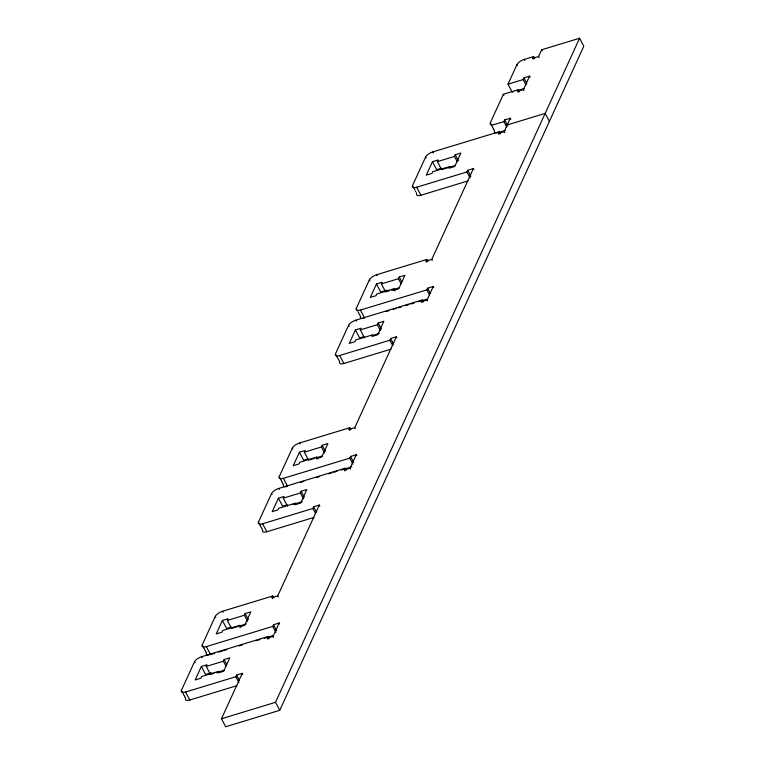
<?xml version="1.0" encoding="UTF-8"?>
<svg xmlns="http://www.w3.org/2000/svg" width="765" height="765" viewBox="0 0 765 765"><rect width="100%" height="100%" fill="white"/><g stroke="black" fill="none" stroke-linecap="round" stroke-linejoin="round"><path stroke-width="1.15" d="M181.927 691.388L181.401 690.393L194.492 661.792A6.531 2.525 -27.9 0 1 201.721 656.695L268.104 636.499L269.165 638.498M202.993 646.463L202.199 644.962L215.3 616.361A6.531 2.525 -27.9 0 1 222.529 611.264L272.789 595.973L273.841 597.972M258.962 523.126L258.436 522.132L271.537 493.53A6.531 2.525 -27.9 0 1 278.766 488.433L345.149 468.247L346.21 470.236M280.296 478.699L279.235 476.7L292.335 448.099A6.531 2.525 -27.9 0 1 299.564 443.002L349.825 427.712L350.886 429.71M338.388 359.368L335.481 353.87L348.572 325.268A6.531 2.525 -27.9 0 1 355.801 320.172L422.184 299.985L423.246 301.984M356.806 309.443L356.28 308.438L369.38 279.837A6.531 2.525 -27.9 0 1 376.609 274.74L426.87 259.45L427.922 261.448M413.043 186.612L412.517 185.608L425.617 157.007A6.531 2.525 -27.9 0 1 432.847 151.91L499.229 131.723L500.291 133.722M206.254 666.42L207.019 664.737L201.329 666.468L195.171 679.932L200.86 678.201L201.625 676.518L218.694 671.326L217.929 673.009L223.619 671.278L229.777 657.814L224.088 659.545L223.323 661.228L206.254 666.42L210.48 674.414L213.894 673.372M237.227 626.688L231.537 628.419L227.31 620.425L228.075 618.742L222.386 620.472L216.227 633.936L221.917 632.206L222.682 630.523L239.751 625.33L240.812 627.329M283.289 498.158L284.064 496.475L278.374 498.206L272.206 511.67L277.896 509.939L278.67 508.256L295.739 503.064L294.965 504.747L300.655 503.016L306.822 489.552L301.133 491.283L300.358 492.966L283.289 498.158L287.525 506.153M314.272 458.426L308.582 460.157L304.346 452.172L305.12 450.489L299.431 452.22L293.263 465.675L298.952 463.944L299.727 462.261L316.796 457.068L317.858 459.067M360.334 329.897L361.099 328.214L355.409 329.945L349.251 343.409L354.941 341.678L355.706 339.995L372.775 334.802L372.01 336.485L377.7 334.754L383.858 321.29L378.168 323.021L377.403 324.704L360.334 329.897L364.561 337.891M389.031 290.863L385.617 291.895L381.391 283.911L382.156 282.228L376.466 283.958L370.308 297.413L375.998 295.682L376.763 293.999L393.832 288.807L394.893 290.805M437.37 161.635L438.144 159.952L432.455 161.683L426.287 175.147L431.976 173.416L432.751 171.733L449.82 166.541L449.045 168.224L454.735 166.493L460.903 153.029L455.213 154.76L454.439 156.442L437.37 161.635L441.606 169.629M239.751 625.33L238.986 627.013L244.676 625.282L250.834 611.828L245.144 613.559L244.379 615.232L227.31 620.425M316.796 457.068L316.022 458.751L321.711 457.021L327.879 443.566L322.189 445.297L321.415 446.98L304.346 452.172M393.832 288.807L393.067 290.49L398.756 288.759L404.915 275.304L399.225 277.035L398.46 278.718L381.391 283.911M181.401 690.393A6.531 2.525 -27.9 0 0 185.551 692.029L235.811 676.738L236.576 675.055L242.266 673.324L242.801 674.328M272.55 598.66L272.015 597.656L272.789 595.973M258.436 522.132A6.531 2.525 -27.9 0 0 262.586 523.767L312.847 508.476L313.621 506.793L319.311 505.063L319.837 506.067M349.586 430.399L349.06 429.395L349.825 427.712M335.481 353.87A6.531 2.525 -27.9 0 0 339.631 355.505L389.892 340.224L390.657 338.541L396.347 336.81L396.882 337.805M426.631 262.137L426.095 261.133L426.87 259.45M412.517 185.608A6.531 2.525 -27.9 0 0 416.667 187.243L466.927 171.962L467.702 170.279L473.392 168.549L473.918 169.543M490.814 123.854L490.289 122.849L503.389 94.248L518.488 89.658L519.55 91.657M513.181 91.857L512.234 92.144L508.008 84.15L516.997 64.528A6.531 2.525 -27.9 0 1 524.226 59.431L533.645 56.562L534.697 58.561M533.396 59.249L532.87 58.245L538.56 56.514L541.639 49.782L579.574 38.25L583.81 46.244L279.751 710.312L225.704 726.75L221.468 718.756L242.266 673.324M272.015 597.656L277.705 595.925L319.311 505.063M349.06 429.395L354.75 427.664L396.347 336.81M426.095 261.133L431.785 259.402L473.392 168.549M267.865 639.186L267.339 638.182L268.104 636.499M202.199 644.962A6.531 2.525 -27.9 0 0 206.349 646.597L272.732 626.411L273.497 624.728L279.187 622.997L279.722 623.991M344.91 470.924L344.374 469.92L345.149 468.247M279.235 476.7A6.531 2.525 -27.9 0 0 283.385 478.335L349.768 458.149L350.542 456.466L356.232 454.735L356.758 455.73M421.945 302.663L421.419 301.668L422.184 299.985M356.28 308.438A6.531 2.525 -27.9 0 0 360.43 310.074L426.813 289.887L427.578 288.204L433.267 286.473L433.803 287.468M498.99 134.401L498.455 133.406L499.229 131.723M490.289 122.849A6.531 2.525 -27.9 0 0 494.372 124.504L503.848 121.625L504.623 119.942L510.312 118.212L510.838 119.216M518.249 92.336L517.723 91.341L518.488 89.658M508.008 84.15L523.117 79.56L523.882 77.877L529.571 76.146L530.097 77.15M532.87 58.245L533.645 56.562M267.339 638.182L273.029 636.451L279.187 622.997M344.374 469.92L350.064 468.199L356.232 454.735M421.419 301.668L427.109 299.937L433.267 286.473M498.455 133.406L504.145 131.676L510.312 118.212M517.723 91.341L523.413 89.61L529.571 76.146M221.468 718.756L275.524 702.318L579.574 38.25M516.958 90.71L524.513 88.415M507.233 124.944L545.168 113.402L549.394 121.396M505.378 130.442L498.608 132.498A6.531 2.525 -27.9 0 1 494.515 130.844L493.989 129.849M441.233 168.29L436.681 169.677L432.455 161.683M442.744 169.285L455.261 165.479M416.638 193.899A6.531 2.525 -27.9 0 0 420.903 195.238L468.017 180.903M386.392 290.212L380.702 291.943L376.466 283.958M391.307 290.165L399.273 287.745M385.981 311.584L389.06 310.647M393.181 309.395L396.289 308.448M398.364 307.817L401.482 306.87M405.66 305.598L408.797 304.642M410.901 304.001L414.056 303.045M418.273 301.764L426.774 299.182M364.197 336.552L359.646 337.939L355.409 329.945M372.526 335.472L379.354 333.387M339.45 361.367L339.708 361.864A6.531 2.525 -27.9 0 0 343.858 363.499L390.982 349.165M308.209 458.828L303.657 460.205L299.431 452.22M316.547 457.738L322.237 456.007M300.76 482.332L303.82 481.405M316.146 477.656L319.254 476.71M328.615 473.86L331.761 472.904M333.856 472.263L337.011 471.307M341.238 470.026L351.871 466.793M287.152 504.814L282.601 506.201L278.374 498.206M293.215 504.422L302.318 501.649M260.817 526.626L262.672 530.126A6.531 2.525 -27.9 0 0 266.822 531.761L313.937 517.427M231.173 627.08L226.622 628.467L222.386 620.472M239.502 626L246.33 623.924M214.602 653.367L210.576 654.591L206.349 646.597M218.647 652.134L222.701 650.9M223.724 650.594L226.784 649.657M239.101 645.909L242.209 644.971M255.768 640.85L259.976 639.569M264.193 638.278L267.377 637.312M268.439 636.996L272.694 635.696M211.255 672.731L205.565 674.462L201.329 666.468M216.17 672.684L224.135 670.255M185.513 698.684A6.531 2.525 -27.9 0 0 189.777 700.023L236.901 685.689M541.639 49.782L542.175 50.786M538.56 56.514L539.086 57.518M524.226 59.431L524.752 60.425M516.997 64.528L517.523 65.522M523.882 77.877L526.789 83.375M523.117 79.56L526.024 85.058M523.413 89.61L523.939 90.605M503.389 94.248L503.915 95.252M504.623 119.942L507.759 125.938M503.848 121.625L506.765 127.124M504.145 131.676L504.68 132.67M491.082 124.351L491.608 125.355M491.876 125.852L492.402 126.847M492.67 127.353L492.928 127.851M493.196 128.348L493.721 129.352M467.702 170.279L470.877 176.275M466.927 171.962L470.102 177.958M455.213 154.76L458.388 160.755M454.439 156.442L457.088 161.444M432.847 151.91L433.373 152.914M425.617 157.007L426.143 158.001M416.667 187.243L420.903 195.238M413.31 187.109L414.898 190.103M415.424 191.107L415.691 191.604M416.217 192.608L416.485 193.105M431.785 259.402L432.321 260.406M427.578 288.204L430.226 293.196M426.813 289.887L429.452 294.879M427.109 299.937L427.635 300.932M399.225 277.035L401.874 282.027M398.46 278.718L401.099 283.71M376.609 274.74L377.135 275.744M369.38 279.837L369.906 280.832M390.657 338.541L393.564 344.03M389.892 340.224L392.799 345.713M378.168 323.021L381.343 329.017M377.403 324.704L380.578 330.7M360.43 310.074L364.656 318.068M357.341 310.437L357.599 310.934M358.135 311.938L360.506 316.433A6.531 2.525 -27.9 0 0 363.652 318.326M355.801 320.172L356.337 321.166M348.572 325.268L349.108 326.263M339.631 355.505L343.858 363.499M338.656 359.866L339.182 360.86M354.75 427.664L355.276 428.668M350.542 456.466L353.717 462.462M349.768 458.149L352.942 464.145M350.064 468.199L350.599 469.194M322.189 445.297L325.364 451.283M321.415 446.98L324.589 452.966M299.564 443.002L300.1 443.996M292.335 448.099L292.861 449.093M313.621 506.793L316.528 512.292M312.847 508.476L315.496 513.478M301.133 491.283L304.307 497.279M300.358 492.966L303.533 498.962M283.385 478.335L287.621 486.33M280.564 479.196L281.09 480.2M281.357 480.697L281.883 481.692M282.151 482.199L282.677 483.193M282.945 483.69L283.471 484.694A6.531 2.525 -27.9 0 0 286.607 486.588M278.766 488.433L279.292 489.428M271.537 493.53L272.063 494.525M262.586 523.767L266.822 531.761M259.23 523.633L259.756 524.627M260.024 525.125L260.549 526.129M277.705 595.925L278.24 596.93M273.497 624.728L276.672 630.723M272.732 626.411L275.907 632.397M273.029 636.451L273.554 637.455M245.144 613.559L248.319 619.545M244.379 615.232L247.554 621.228M275.524 702.318L279.751 710.312M222.529 611.264L223.055 612.258M215.3 616.361L215.826 617.355M236.576 675.055L239.483 680.554M235.811 676.738L238.986 682.734M224.088 659.545L226.736 664.536M223.323 661.228L225.962 666.219M203.261 646.961L203.786 647.955M204.054 648.462L204.58 649.456M204.838 649.954L205.374 650.958M205.632 651.455L206.168 652.459M201.721 656.695L202.256 657.69M194.492 661.792L195.027 662.786M185.551 692.029L189.777 700.023M182.194 691.895L182.453 692.392M182.72 692.889L183.246 693.893M183.514 694.39L184.04 695.385M184.308 695.882L184.834 696.886M185.101 697.384L185.627 698.388M209.075 654.936A6.531 2.525 -27.9 0 1 206.426 652.956"/></g></svg>
